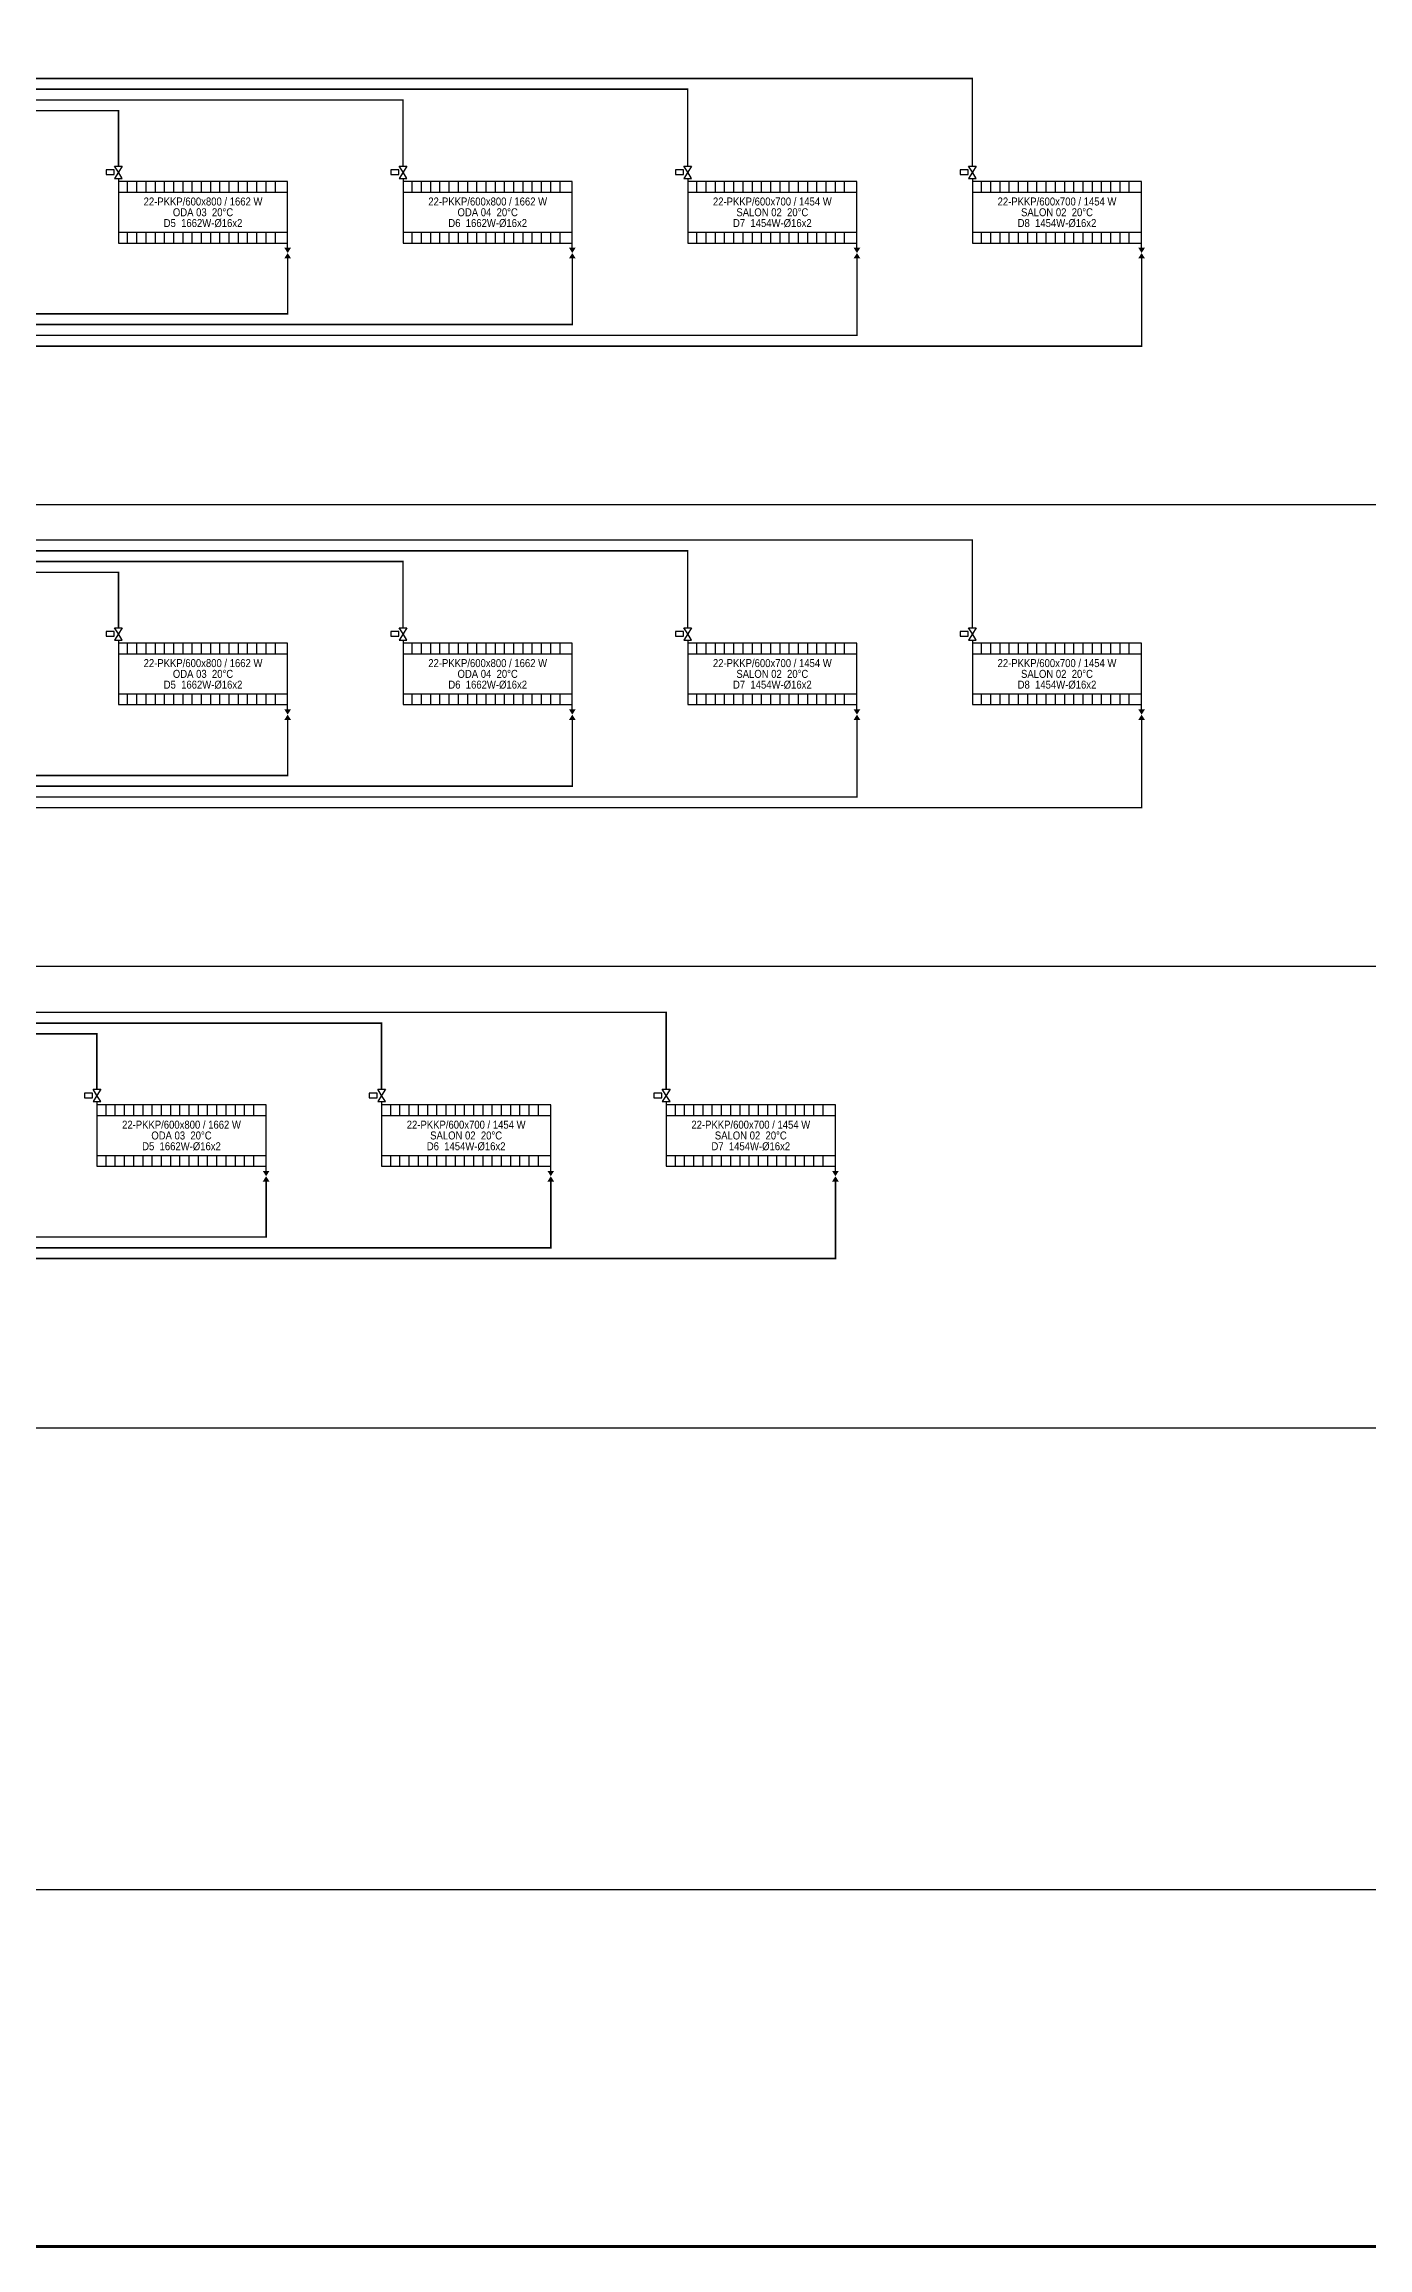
# Model space of a CAD drawing. Header units: centimetres. Extents: x -61 to 10101, y -10955 to 1521.
# Drawn here: x 3528 to 4388, y -4433 to -3001 of the extents above; entities that cross this region are included whole.
import ezdxf
from ezdxf.enums import TextEntityAlignment as Align

# ---------------------------------------------------------------- set-up
doc = ezdxf.new("R2010")
doc.units = ezdxf.units.CM
doc.linetypes.add('DASHED', pattern=[1.524, 1.27, -0.254])
for name, color, linetype in [('ROTAS-ISITMA-CAP', 41, 'Continuous'), ('ROTAS-ISITMA-DONUS', 30, 'DASHED'), ('ROTAS-ISITMA-GIDIS', 10, 'Continuous'), ('ROTAS-KAT-BANDI', 8, 'Continuous'), ('ROTAS-PAFTA', 7, 'Continuous'), ('ROTAS-RADYATOR', 2, 'Continuous')]:
    doc.layers.add(name, color=color, linetype=linetype)
doc.styles.add('ROTAS', font='arial.ttf')

# ---------------------------------------------------------------- blocks, each defined once
blk = doc.blocks.new('ROTAS-RADYATOR-SEMA')
for points in [[(107.8, -3), (112.2, -3), (110, -6.5)], [(107.8, -10), (112.2, -10), (110, -6.5)]]:
    blk.add_hatch(color=7).paths.add_polyline_path(points)
for p, q in [((0, 42), (0, 40)), ((0, 33), (110, 33)), ((6, 33), (6, 40)), ((12, 33), (12, 40)), ((18, 33), (18, 40)), ((24, 33), (24, 40)), ((30, 33), (30, 40)), ((36, 33), (36, 40)), ((42, 33), (42, 40)), ((48, 33), (48, 40)), ((54, 33), (54, 40)), ((60, 33), (60, 40)), ((66, 33), (66, 40)), ((72, 33), (72, 40)), ((78, 33), (78, 40)), ((84, 33), (84, 40)), ((90, 33), (90, 40)), ((96, 33), (96, 40)), ((102, 33), (102, 40)), ((0, 7), (110, 7)), ((6, 0), (6, 7)), ((12, 0), (12, 7)), ((18, 0), (18, 7)), ((24, 0), (24, 7)), ((30, 0), (30, 7)), ((36, 0), (36, 7)), ((42, 0), (42, 7)), ((48, 0), (48, 7)), ((54, 0), (54, 7)), ((60, 0), (60, 7)), ((66, 0), (66, 7)), ((72, 0), (72, 7)), ((78, 0), (78, 7)), ((84, 0), (84, 7)), ((90, 0), (90, 7)), ((96, 0), (96, 7)), ((102, 0), (102, 7)), ((110, -3), (110, 0))]:
    blk.add_line(p, q)
for points in [[(-8, 44.5), (-2.8, 44.5), (-2.8, 47.5), (-8, 47.5)], [(-2.5, 50), (2.5, 50), (0, 46)], [(-2.5, 42), (2.5, 42), (0, 46)], [(0, 0), (110, 0), (110, 40), (0, 40)]]:
    blk.add_lwpolyline(points, close=True)

msp = doc.modelspace()

# ---------------------------------------------------------------- linework, layer by layer
at = {"layer": 'ROTAS-ISITMA-DONUS', "ltscale": 12, "const_width": 1}
for points in [[(4241, -3140), (4241, -3197), (2654, -3197), (2654, -3125)], [(4056, -3140), (4056, -3190), (2668, -3190), (2668, -3125)], [(3871, -3140), (3871, -3183), (2682, -3183), (2682, -3125)], [(3686, -3140), (3686, -3176), (2696, -3176), (2696, -3125)], [(4241, -3440), (4241, -3497), (2654, -3497), (2654, -3425)], [(4056, -3440), (4056, -3490), (2668, -3490), (2668, -3425)], [(3871, -3440), (3871, -3483), (2682, -3483), (2682, -3425)], [(3686, -3440), (3686, -3476), (2696, -3476), (2696, -3425)], [(4042, -3740), (4042, -3790), (2654, -3790), (2654, -3725)], [(3857, -3740), (3857, -3783), (2668, -3783), (2668, -3725)], [(3672, -3740), (3672, -3776), (2682, -3776), (2682, -3725)]]:
    msp.add_lwpolyline(points, dxfattribs=at)
at = {"layer": 'ROTAS-ISITMA-GIDIS', "const_width": 1}
for points in [[(2654, -3085), (2654, -3023), (4131, -3023), (4131, -3080)], [(2668, -3085), (2668, -3030), (3946, -3030), (3946, -3080)], [(2682, -3085), (2682, -3037), (3761, -3037), (3761, -3080)], [(2696, -3085), (2696, -3044), (3576, -3044), (3576, -3080)], [(2654, -3385), (2654, -3323), (4131, -3323), (4131, -3380)], [(2668, -3385), (2668, -3330), (3946, -3330), (3946, -3380)], [(2682, -3385), (2682, -3337), (3761, -3337), (3761, -3380)], [(2696, -3385), (2696, -3344), (3576, -3344), (3576, -3380)], [(2654, -3685), (2654, -3630), (3932, -3630), (3932, -3680)], [(2668, -3685), (2668, -3637), (3747, -3637), (3747, -3680)], [(2682, -3685), (2682, -3644), (3562, -3644), (3562, -3680)]]:
    msp.add_lwpolyline(points, dxfattribs=at)
at = {"layer": 'ROTAS-KAT-BANDI'}
for points in [[(2000, -3300), (6602, -3300)], [(2000, -3600), (6602, -3600)], [(2000, -3900), (6602, -3900)], [(2000, -4200), (6602, -4200)]]:
    msp.add_lwpolyline(points, dxfattribs=at)
at = {"layer": 'ROTAS-PAFTA', "const_width": 2}
msp.add_lwpolyline([(1940, -4432), (9202, -4432), (9202, -1580), (1940, -1580)], close=True, dxfattribs=at)

# ---------------------------------------------------------------- block references
at = {"layer": 'ROTAS-RADYATOR'}
for p in [(3576, -3130), (3761, -3130), (3946, -3130), (4131, -3130), (3576, -3430), (3761, -3430), (3946, -3430), (4131, -3430), (3562, -3730), (3747, -3730), (3932, -3730)]:
    msp.add_blockref('ROTAS-RADYATOR-SEMA', p, dxfattribs=at)

# ---------------------------------------------------------------- texts
at = {"layer": 'ROTAS-ISITMA-CAP', "style": 'ROTAS', "width": 0.85}
for s, p in [('D5  1662W-Ø16x2', (3631, -3117)), ('D6  1662W-Ø16x2', (3816, -3117)), ('D7  1454W-Ø16x2', (4001, -3117)), ('D8  1454W-Ø16x2', (4186, -3117)), ('D5  1662W-Ø16x2', (3631, -3417)), ('D6  1662W-Ø16x2', (3816, -3417)), ('D7  1454W-Ø16x2', (4001, -3417)), ('D8  1454W-Ø16x2', (4186, -3417)), ('D5  1662W-Ø16x2', (3617, -3717)), ('D6  1454W-Ø16x2', (3802, -3717)), ('D7  1454W-Ø16x2', (3987, -3717))]:
    msp.add_text(s, height=5.2, dxfattribs=at).set_placement(p, align=Align.MIDDLE_CENTER)
at = {"layer": 'ROTAS-RADYATOR', "style": 'ROTAS', "width": 0.85}
for s, p in [('22-PKKP/600x800 / 1662 W', (3631, -3103)), ('ODA 03  20°C', (3631, -3110)), ('22-PKKP/600x800 / 1662 W', (3816, -3103)), ('ODA 04  20°C', (3816, -3110)), ('22-PKKP/600x700 / 1454 W', (4001, -3103)), ('SALON 02  20°C', (4001, -3110)), ('22-PKKP/600x700 / 1454 W', (4186, -3103)), ('SALON 02  20°C', (4186, -3110)), ('22-PKKP/600x800 / 1662 W', (3631, -3403)), ('ODA 03  20°C', (3631, -3410)), ('22-PKKP/600x800 / 1662 W', (3816, -3403)), ('ODA 04  20°C', (3816, -3410)), ('22-PKKP/600x700 / 1454 W', (4001, -3403)), ('SALON 02  20°C', (4001, -3410)), ('22-PKKP/600x700 / 1454 W', (4186, -3403)), ('SALON 02  20°C', (4186, -3410)), ('22-PKKP/600x800 / 1662 W', (3617, -3703)), ('ODA 03  20°C', (3617, -3710)), ('22-PKKP/600x700 / 1454 W', (3802, -3703)), ('SALON 02  20°C', (3802, -3710)), ('22-PKKP/600x700 / 1454 W', (3987, -3703)), ('SALON 02  20°C', (3987, -3710))]:
    msp.add_text(s, height=5.2, dxfattribs=at).set_placement(p, align=Align.MIDDLE_CENTER)

doc.saveas('drawing.dxf')
